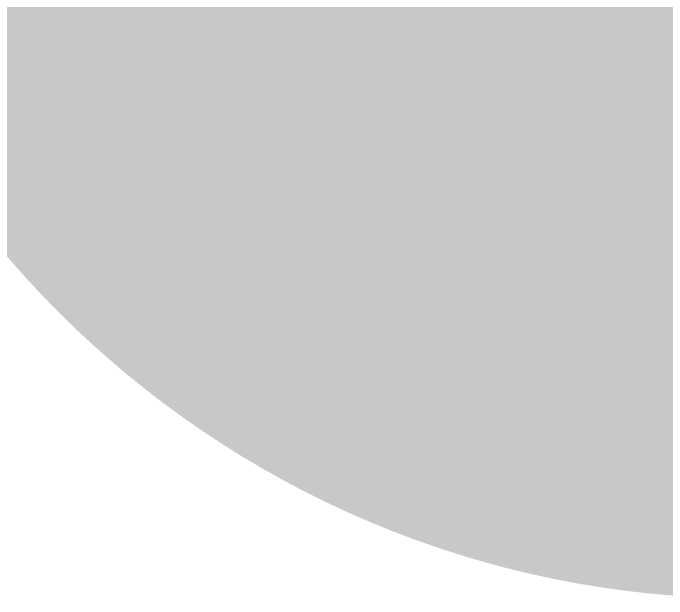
# Model space of a CAD drawing. Header units: inches. Extents: x 22 to 371, y 55 to 284.
# Drawn here: x 91.8 to 92.0685, y 94.2256 to 94.4661 of the extents above; entities that cross this region are included whole.
import ezdxf

# ---------------------------------------------------------------- set-up
doc = ezdxf.new("R2010")
doc.units = ezdxf.units.IN
for name, color, linetype in [('Bottom Layer', 5, 'Continuous'), ('Bottom Solder', 6, 'Continuous'), ('Drill Drawing', 1, 'Continuous'), ('Layer 1', 16, 'Continuous'), ('Layer 2', 76, 'Continuous'), ('Top Layer', 1, 'Continuous'), ('Top Solder', 216, 'Continuous')]:
    doc.layers.add(name, color=color, linetype=linetype)

msp = doc.modelspace()

# ---------------------------------------------------------------- hatches: boundary and pattern name
at = {"layer": 'Bottom Layer'}
h = msp.add_hatch(color=5, dxfattribs=at)
edge = h.paths.add_edge_path()
edge.add_arc((92.10266, 94.62734), 0.3, 0, 360)
at = {"layer": 'Bottom Solder'}
h = msp.add_hatch(color=6, dxfattribs=at)
edge = h.paths.add_edge_path()
edge.add_arc((92.10266, 94.62734), 0.4016, 0, 360)
at = {"layer": 'Layer 1'}
h = msp.add_hatch(color=16, dxfattribs=at)
edge = h.paths.add_edge_path()
edge.add_arc((92.10266, 94.62734), 0.3, 0, 360)
at = {"layer": 'Layer 2'}
h = msp.add_hatch(color=76, dxfattribs=at)
edge = h.paths.add_edge_path()
edge.add_arc((92.10266, 94.62734), 0.3, 0, 360)
at = {"layer": 'Top Layer'}
h = msp.add_hatch(color=1, dxfattribs=at)
edge = h.paths.add_edge_path()
edge.add_arc((92.10266, 94.62734), 0.3, 0, 360)
at = {"layer": 'Top Solder'}
h = msp.add_hatch(color=216, dxfattribs=at)
edge = h.paths.add_edge_path()
edge.add_arc((92.10266, 94.62734), 0.4016, 0, 360)

# ---------------------------------------------------------------- linework, layer by layer
at = {"layer": 'Drill Drawing'}
for points in [[(91.84866, 94.37334, 0.0508, 0.0508, 0), (91.97566, 94.62734, 0.0508, 0.0508, 0)], [(91.84866, 94.37334, 0.0508, 0.0508, 0), (92.10266, 94.50034, 0.0508, 0.0508, 0)]]:
    msp.add_lwpolyline(points, format="xyseb", dxfattribs=at)
msp.add_lwpolyline([(91.83596, 94.37334, 0.0254, 0.0254, 1), (91.86136, 94.37334, 0.0254, 0.0254, 1)], format="xyseb", close=True, dxfattribs=at)
msp.add_lwpolyline([(91.83596, 94.37334, 0.0254, 0.0254, 1), (91.86136, 94.37334, 0.0254, 0.0254, 1)], format="xyseb", close=True, dxfattribs=at)

doc.saveas('drawing.dxf')
